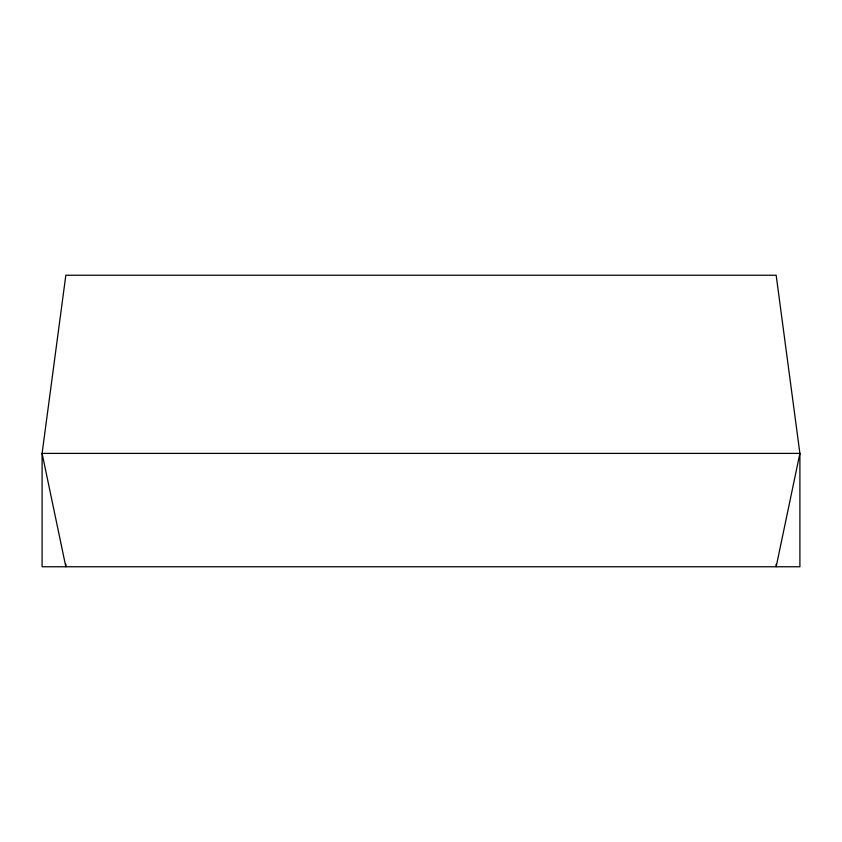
<?xml version="1.0" encoding="UTF-8"?>
<svg xmlns="http://www.w3.org/2000/svg" width="842" height="842" viewBox="0 0 842 842"><rect width="100%" height="100%" fill="white"/><g stroke="black" fill="none" stroke-linecap="round" stroke-linejoin="round"><path stroke-width="1.26" d="M776.166 564.161L776.166 566.761L799.9 453.396L776.166 275.239L65.834 275.239L42.1 453.396L42.1 566.761L799.9 566.761L799.9 453.396L42.1 453.396L65.834 566.761L65.834 564.161"/></g></svg>
